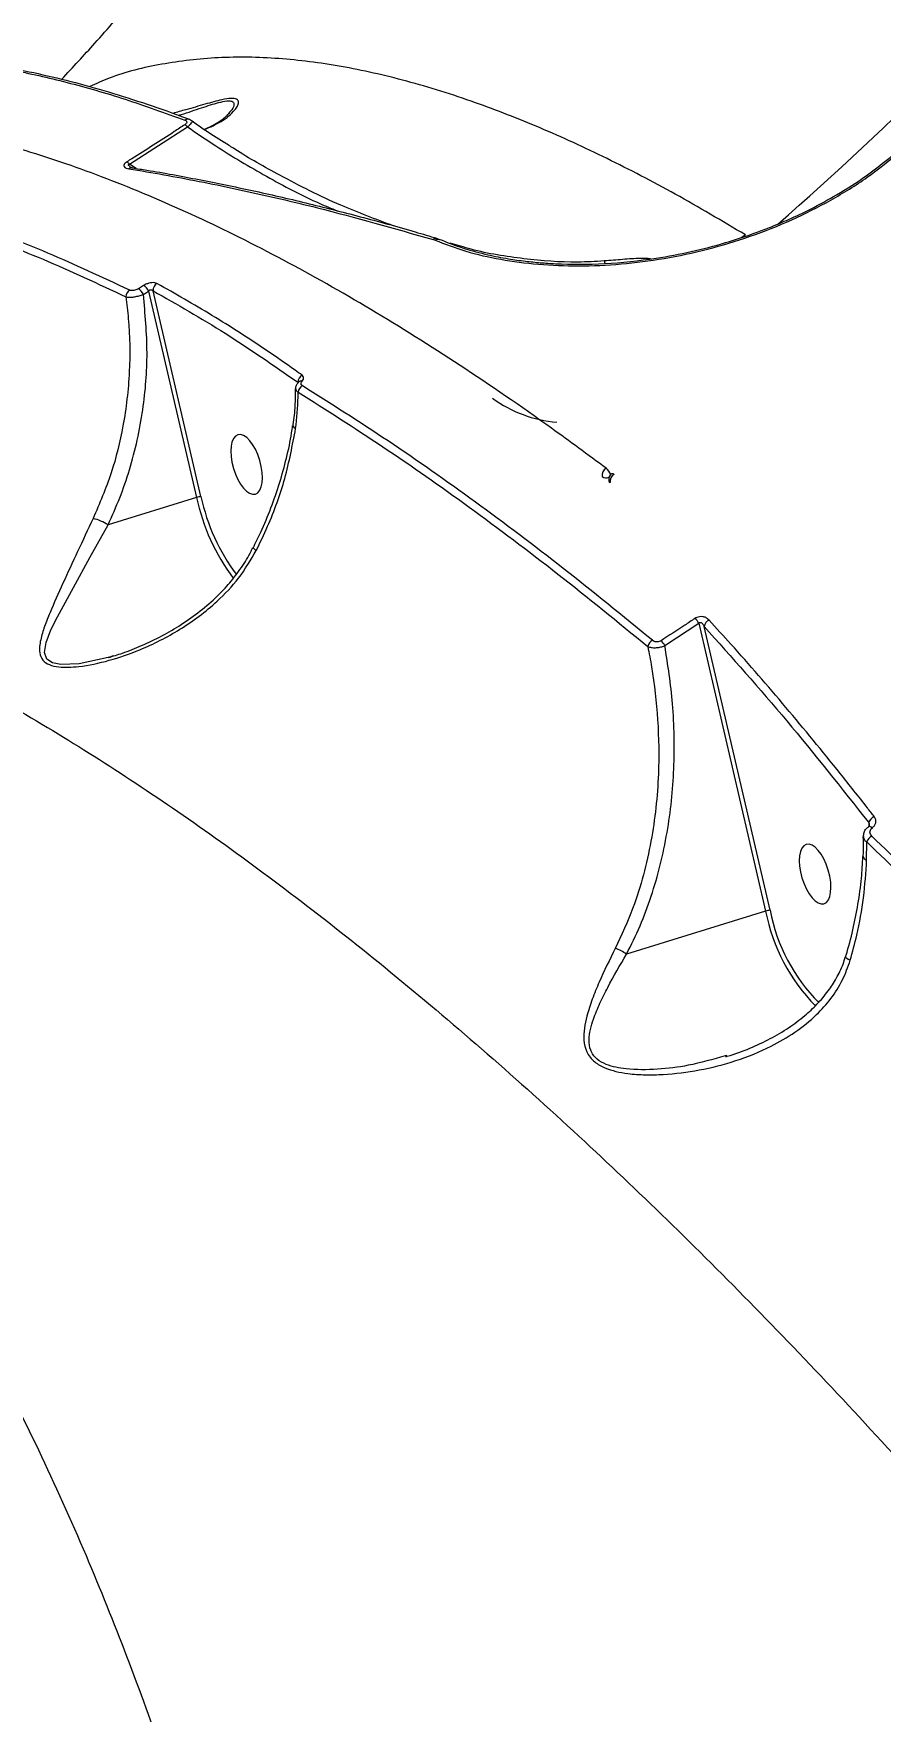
# Model space of a CAD drawing. Header units: millimetres. Extents: x -5517 to 6387, y -5295 to 6147.
# Drawn here: x 2769.8 to 2897, y 1730.8 to 1982.9 of the extents above; entities that cross this region are included whole.
import ezdxf

# ---------------------------------------------------------------- set-up
doc = ezdxf.new("R2010")
doc.units = ezdxf.units.MM
for name, color, linetype in [('DIKOM_ОБЪЕКТ', 7, 'Continuous'), ('DIKOM_РАЗМЕР_ЗОНА', 7, 'Continuous'), ('DIKOM_РАЗМЕР_ОБЪЕКТА', 7, 'Continuous')]:
    doc.layers.add(name, color=color, linetype=linetype)
doc.styles.add('style1', font='arial.ttf', dxfattribs={"width": 0.8})
doc.dimstyles.new('1-50', dxfattribs={"dimtxt": 300, "dimasz": 200, "dimexe": 100, "dimexo": 0, "dimgap": 100, "dimtad": 1, "dimtxsty": 'style1', "dimcen": 200, "dimclrd": 7, "dimclre": 7, "dimclrt": 7, "dimadec": 1, "dimazin": 2, "dimtfac": 1, "dimtmove": 0, "dimatfit": 2, "dimfxl": 0, "dimlwd": 25, "dimlwe": 18, "dimarcsym": 0})

# ---------------------------------------------------------------- blocks, each defined once
blk = doc.blocks.new('*D0')
at = {"layer": 'Defpoints', "color": 0, "transparency": 16777216}
for p in [(3079.07, 4135.26), (-4405.35, -2652.69), (-1397.56, -2652.69)]:
    blk.add_point(p, dxfattribs=at)
at = {"layer": 'DIKOM_РАЗМЕР_ОБЪЕКТА', "color": 7, "lineweight": 18, "transparency": 16777216}
for p, q in [((3079.07, 4135.26), (-4505.35, 4135.26)), ((-1397.56, -2652.69), (-4505.35, -2652.69))]:
    blk.add_line(p, q, dxfattribs=at)
at = {"layer": 'DIKOM_РАЗМЕР_ОБЪЕКТА', "color": 7, "lineweight": 25, "transparency": 16777216}
blk.add_line((-4405.35, 3935.26), (-4405.35, -2452.69), dxfattribs=at)
at = {"layer": 'DIKOM_РАЗМЕР_ОБЪЕКТА', "color": 7, "transparency": 16777216}
for points in [[(-4438.68, 3935.26), (-4372.02, 3935.26), (-4405.35, 4135.26)], [(-4438.68, -2452.69), (-4372.02, -2452.69), (-4405.35, -2652.69)]]:
    blk.add_solid(points, dxfattribs=at)
at = {"layer": 'DIKOM_РАЗМЕР_ОБЪЕКТА', "color": 7, "transparency": 16777216, "insert": (-4658.52, 741.29), "char_height": 300, "attachment_point": 5, "rotation": 90, "style": 'style1'}
blk.add_mtext('6800', dxfattribs=at)
blk = doc.blocks.new('*D1')
at = {"layer": 'Defpoints', "color": 0, "transparency": 16777216}
for p in [(2817.72, 6146.72), (-5067.27, -4152.08), (-1897.56, -4152.08)]:
    blk.add_point(p, dxfattribs=at)
at = {"layer": 'DIKOM_РАЗМЕР_ЗОНА', "color": 7, "lineweight": 18, "transparency": 16777216}
for p, q in [((2817.72, 6146.72), (-5167.27, 6146.72)), ((-1897.56, -4152.08), (-5167.27, -4152.08))]:
    blk.add_line(p, q, dxfattribs=at)
at = {"layer": 'DIKOM_РАЗМЕР_ЗОНА', "color": 7, "lineweight": 25, "transparency": 16777216}
blk.add_line((-5067.27, 5946.72), (-5067.27, -3952.08), dxfattribs=at)
at = {"layer": 'DIKOM_РАЗМЕР_ЗОНА', "color": 7, "transparency": 16777216}
for points in [[(-5100.61, 5946.72), (-5033.94, 5946.72), (-5067.27, 6146.72)], [(-5100.61, -3952.08), (-5033.94, -3952.08), (-5067.27, -4152.08)]]:
    blk.add_solid(points, dxfattribs=at)
at = {"layer": 'DIKOM_РАЗМЕР_ЗОНА', "color": 7, "transparency": 16777216, "insert": (-5320.45, 939.42), "char_height": 300, "attachment_point": 5, "rotation": 90, "style": 'style1'}
blk.add_mtext('10200', dxfattribs=at)
blk = doc.blocks.new('*D2')
at = {"layer": 'Defpoints', "color": 0, "transparency": 16777216}
for p in [(4491.49, 3838.97), (-2445.56, 374.31), (4491.49, -4687.8)]:
    blk.add_point(p, dxfattribs=at)
at = {"layer": 'DIKOM_РАЗМЕР_ОБЪЕКТА', "color": 7, "lineweight": 18, "transparency": 16777216}
for p, q in [((4491.49, 3838.97), (4491.49, -4787.8)), ((-2445.56, 374.31), (-2445.56, -4787.8))]:
    blk.add_line(p, q, dxfattribs=at)
at = {"layer": 'DIKOM_РАЗМЕР_ОБЪЕКТА', "color": 7, "lineweight": 25, "transparency": 16777216}
blk.add_line((-2245.56, -4687.8), (4291.49, -4687.8), dxfattribs=at)
at = {"layer": 'DIKOM_РАЗМЕР_ОБЪЕКТА', "color": 7, "transparency": 16777216}
for points in [[(-2245.56, -4654.47), (-2245.56, -4721.14), (-2445.56, -4687.8)], [(4291.49, -4654.47), (4291.49, -4721.14), (4491.49, -4687.8)]]:
    blk.add_solid(points, dxfattribs=at)
at = {"layer": 'DIKOM_РАЗМЕР_ОБЪЕКТА', "color": 7, "transparency": 16777216, "insert": (1022.97, -4434.63), "char_height": 300, "attachment_point": 5, "style": 'style1'}
blk.add_mtext('6900', dxfattribs=at)
blk = doc.blocks.new('*D3')
at = {"layer": 'Defpoints', "color": 0, "transparency": 16777216}
for p in [(6386.85, 4728.17), (-4131.44, -152.69), (6386.85, -5195.35)]:
    blk.add_point(p, dxfattribs=at)
at = {"layer": 'DIKOM_РАЗМЕР_ЗОНА', "color": 7, "lineweight": 18, "transparency": 16777216}
for p, q in [((6386.85, 4728.17), (6386.85, -5295.35)), ((-4131.44, -152.69), (-4131.44, -5295.35))]:
    blk.add_line(p, q, dxfattribs=at)
at = {"layer": 'DIKOM_РАЗМЕР_ЗОНА', "color": 7, "lineweight": 25, "transparency": 16777216}
blk.add_line((-3931.44, -5195.35), (6186.85, -5195.35), dxfattribs=at)
at = {"layer": 'DIKOM_РАЗМЕР_ЗОНА', "color": 7, "transparency": 16777216}
for points in [[(-3931.44, -5162.02), (-3931.44, -5228.69), (-4131.44, -5195.35)], [(6186.85, -5162.02), (6186.85, -5228.69), (6386.85, -5195.35)]]:
    blk.add_solid(points, dxfattribs=at)
at = {"layer": 'DIKOM_РАЗМЕР_ЗОНА', "color": 7, "transparency": 16777216, "insert": (1127.71, -4942.18), "char_height": 300, "attachment_point": 5, "style": 'style1'}
blk.add_mtext('10500', dxfattribs=at)

msp = doc.modelspace()

# ---------------------------------------------------------------- linework, layer by layer
at = {"layer": 'DIKOM_ОБЪЕКТ', "color": 7, "linetype": 'Continuous', "lineweight": 15}
for p, q in [((2799.239, 1971.137), (2799.068, 1970.943)), ((2784.177, 1963.331), (2792.91, 1968.925)), ((2785.206, 1962.667), (2784.177, 1963.331)), ((2829.825, 1951.989), (2829.86, 1951.979)), ((2829.86, 1951.979), (2830.107, 1951.893)), ((2830.39, 1952.163), (2830.414, 1952.155)), ((2830.394, 1952.161), (2830.407, 1952.157)), ((2876.741, 1952.69), (2876.212, 1952.295)), ((2833.907, 1950.997), (2832.399, 1951.427)), ((2786.321, 1945.087), (2785.535, 1944.599)), ((2786.283, 1943.742), (2787.072, 1944.232)), ((2787.072, 1944.232), (2794.268, 1913.239)), ((2794.932, 1913.363), (2787.751, 1944.29)), ((2808.779, 1924.003), (2808.778, 1923.99)), ((2794.268, 1913.239), (2780.97, 1909.121)), ((2802.826, 1905.604), (2802.826, 1905.601)), ((2864.621, 1890.961), (2869.726, 1894.33)), ((2869.726, 1894.33), (2879.771, 1851.069)), ((2880.434, 1851.193), (2870.53, 1893.845)), ((2895.256, 1864.359), (2895.291, 1863.816)), ((2894.95, 1858.744), (2894.977, 1861.455)), ((2879.771, 1851.069), (2858.875, 1844.599)), ((2873.959, 1829.391), (2873.698, 1829.324))]:
    msp.add_line(p, q, dxfattribs=at)
at = {"layer": 'DIKOM_ОБЪЕКТ', "color": 7, "linetype": 'Continuous', "lineweight": 15, "flags": 128}
for points in [[(2808.778, 1923.99), (2808.777, 1923.969), (2808.824, 1923.84), (2808.951, 1923.706), (2809.154, 1923.572)], [(2856.646, 1916.809), (2856.647, 1916.809), (2856.717, 1916.832), (2856.806, 1916.821), (2856.909, 1916.778), (2857.024, 1916.703)], [(2780.991, 1889.165), (2776.634, 1888.22), (2773.877, 1888.105), (2772.63, 1888.365), (2771.798, 1888.929), (2771.439, 1889.912), (2771.67, 1891.447), (2772.398, 1893.324), (2773.379, 1895.303), (2775.766, 1899.694), (2778.262, 1904.196), (2780.97, 1909.121), (2780.97, 1909.121)], [(2895.246, 1863.774), (2895.259, 1863.782), (2895.364, 1863.809), (2895.497, 1863.787), (2895.649, 1863.718), (2895.811, 1863.604)], [(2894.413, 1859.263), (2894.42, 1859.192), (2894.507, 1859.034), (2894.687, 1858.882), (2894.95, 1858.744)], [(2891.79, 1844.224), (2891.789, 1844.219), (2891.816, 1844.114), (2891.948, 1843.982), (2892.175, 1843.832), (2892.485, 1843.672)]]:
    msp.add_lwpolyline(points, dxfattribs=at)
at = {"layer": 'DIKOM_ОБЪЕКТ', "color": 7, "linetype": 'Continuous', "lineweight": 15}
for centre, radius, start, end in [((2579.414, 2301.109), 459.989, 311.06519, 328.19159), ((2792.992, 1969.288), 0.786, 70.16841, 126.46955), ((2791.903, 1968.105), 1.299, 39.15185, 61.72724), ((2783.148, 1962.54), 1.298, 37.53197, 59.96899), ((2784.542, 1962.145), 0.638, 80.26999, 131.35127), ((2830.257, 1951.587), 0.591, 77.74711, 137.07385), ((2830.289, 1951.593), 0.578, 79.56851, 137.97563), ((2784.866, 1943.359), 1.205, 121.87186, 178.88737), ((2784.609, 1943.035), 1.817, 22.89936, 59.38832), ((2785.396, 1943.518), 1.822, 23.06915, 59.46617), ((2788.935, 1944.37), 1.188, 120.89695, 183.88923), ((2810.731, 1930.526), 1.233, 119.11149, 179.6729), ((2810.831, 1928.936), 1.29, 121.77824, 174.8958), ((2809.987, 1930.152), 0.554, 74.92643, 133.80333), ((2849.962, 1943.452), 18.972, 233.81777, 265.30618), ((2856.492, 1916.508), 1.291, 121.45546, 186.26355), ((2854.274, 1915.745), 2.421, 23.07457, 50.37106), ((2857.193, 1915.971), 1, 123.11034, 192.99357), ((2857.698, 1915.599), 1.294, 121.41486, 186.01181), ((2855.834, 1917.381), 1.191, 238.31809, 289.67983), ((2856.693, 1915.864), 0.49, 193.98455, 234.87932), ((2795.065, 1910.803), 2.564, 92.99109, 108.11517), ((2824.973, 1919.888), 31.417, 192.21706, 216.73856), ((2824.745, 1919.824), 30.505, 192.22713, 216.61613), ((2776.904, 1902.65), 7.643, 57.85981, 76.13556), ((2803.706, 1906.342), 1.15, 220.08689, 246.92072), ((2867.746, 1893.333), 2.216, 26.74131, 50.81831), ((2871.87, 1893.578), 1.366, 115.67156, 168.72033), ((2863.556, 1890.467), 1.529, 121.68389, 166.11805), ((2862.653, 1890.013), 2.185, 25.74079, 50.10728), ((2896.661, 1863.907), 1.476, 113.06367, 162.16273), ((2896.633, 1860.851), 1.763, 121.68183, 159.96882), ((2880.568, 1848.633), 2.563, 92.99158, 108.11965), ((2906.923, 1856.271), 27.646, 190.84382, 224.77754), ((2906.709, 1856.216), 26.751, 190.82197, 224.94414), ((2854.387, 1837.967), 8.008, 55.91137, 69.55335)]:
    msp.add_arc(centre, radius, start, end, dxfattribs=at)
at = {"layer": 'DIKOM_ОБЪЕКТ', "color": 7, "linetype": 'Continuous', "lineweight": 15, "extrusion": (0, 0, -1)}
for centre in [(2801.798, 1918.192), (2887.209, 1856.628)]:
    msp.add_ellipse(centre, major_axis=(1.322, -4.462), ratio=0.44303, dxfattribs=at)
at = {"layer": 'DIKOM_ОБЪЕКТ', "color": 7, "linetype": 'Continuous', "lineweight": 15}
for points, knots in [([(2774.011, 1976.079), (2775.685, 1977.875), (2779.393, 1981.853), (2784.827, 1988.171), (2790.381, 1995.029), (2795.243, 2001.404), (2798.131, 2005.537), (2799.352, 2007.284)], [0, 0, 0, 0, 0.1789733, 0.3962917, 0.6158454, 0.8376486, 1, 1, 1, 1]), ([(2876.741, 1952.69), (2873.21, 1954.782), (2866.148, 1958.966), (2855.868, 1964.29), (2845.842, 1968.893), (2835.78, 1972.818), (2825.776, 1975.951), (2815.91, 1978.167), (2806.451, 1979.362), (2797.436, 1979.502), (2788.956, 1978.474), (2782.545, 1976.952), (2779.185, 1975.408), (2778.222, 1974.966)], [0, 0, 0, 0, 0.0886453, 0.1772902, 0.2668177, 0.3563448, 0.4553157, 0.5543623, 0.6533315, 0.7552186, 0.8571896, 0.959075, 1, 1, 1, 1]), ([(2758.385, 1978.734), (2761.051, 1978.36), (2766.384, 1977.614), (2774.794, 1975.683), (2783.473, 1973.207), (2789.507, 1971.015), (2792.525, 1969.92)], [0, 0, 0, 0, 0.2491219, 0.498242, 0.7491208, 1, 1, 1, 1]), ([(2758.962, 1978.882), (2758.998, 1978.879), (2760.756, 1978.713), (2764.362, 1978.132), (2769.785, 1977.12), (2775.354, 1975.8), (2781.037, 1974.227), (2786.85, 1972.354), (2790.926, 1970.945), (2793.096, 1970.084), (2793.256, 1970.02)], [0, 0, 0, 0, 0.0034224, 0.1671849, 0.331091, 0.4951279, 0.6591351, 0.823037, 0.9869418, 1, 1, 1, 1]), ([(2795.531, 1972.321), (2794.587, 1972.044), (2793.015, 1971.583), (2791.354, 1971.135), (2790.69, 1970.957)], [0, 0, 0, 0, 0.6004481, 1, 1, 1, 1]), ([(2791.563, 1970.644), (2791.708, 1970.69), (2792.893, 1971.06), (2794.951, 1971.769), (2797.317, 1972.534), (2798.88, 1972.868), (2799.749, 1972.811), (2799.985, 1972.323), (2799.754, 1971.689), (2799.351, 1971.256), (2799.239, 1971.137)], [0, 0, 0, 0, 0.0279839, 0.2275096, 0.4068472, 0.5121191, 0.6171207, 0.7518376, 0.9313473, 1, 1, 1, 1]), ([(2795.467, 1968.512), (2796.348, 1968.9), (2798.217, 1969.724), (2799.752, 1971.07), (2800.453, 1972.069), (2800.645, 1972.67), (2800.416, 1973.121), (2799.535, 1973.249), (2797.918, 1972.991), (2796.423, 1972.571), (2795.531, 1972.321)], [0, 0, 0, 0, 0.2153521, 0.4567259, 0.5428076, 0.629971, 0.72568, 0.8044576, 0.8833446, 1, 1, 1, 1]), ([(2855.818, 1917.609), (2853.074, 1919.638), (2845.681, 1925.101), (2833.835, 1933.207), (2820.391, 1941.651), (2807.151, 1949.135), (2794.167, 1955.608), (2781.493, 1961.018), (2769.406, 1965.246), (2757.937, 1968.305), (2747.091, 1970.243), (2736.72, 1971.046), (2727.582, 1970.858), (2722.188, 1969.856), (2719.858, 1969.423)], [0, 0, 0, 0, 0.0513715, 0.1383947, 0.225485, 0.3125083, 0.4020594, 0.4916829, 0.581234, 0.6682571, 0.7553473, 0.8423704, 0.9319216, 1, 1, 1, 1]), ([(2792.525, 1969.92), (2792.606, 1969.88), (2792.749, 1969.81), (2792.82, 1969.654), (2792.784, 1969.505), (2792.683, 1969.369), (2792.573, 1969.289), (2792.518, 1969.249)], [0, 0, 0, 0, 0.3196479, 0.5619009, 0.7279515, 0.8640183, 1, 1, 1, 1]), ([(2792.91, 1968.925), (2793.04, 1969.038), (2793.3, 1969.266), (2793.546, 1969.543), (2793.671, 1969.749), (2793.635, 1969.803), (2793.617, 1969.831)], [0, 0, 0, 0, 0.2452198, 0.4903093, 0.7404375, 1, 1, 1, 1]), ([(2793.25, 1970.015), (2793.296, 1970.003), (2793.424, 1969.971), (2793.536, 1969.878), (2793.607, 1969.819)], [0, 0, 0, 0, 0.3637771, 1, 1, 1, 1]), ([(2793.613, 1969.826), (2794.163, 1969.425), (2795.708, 1968.3), (2797.345, 1967.276), (2798.399, 1966.617)], [0, 0, 0, 0, 0.356297, 1, 1, 1, 1]), ([(2795.421, 1968.542), (2795.939, 1968.774), (2797.001, 1969.25), (2798.112, 1970), (2798.868, 1970.623), (2799.212, 1970.975), (2799.279, 1971.066), (2799.294, 1971.085)], [0, 0, 0, 0, 0.3066872, 0.6292544, 0.8117042, 0.9590652, 1, 1, 1, 1]), ([(2792.518, 1969.249), (2791.99, 1968.902), (2789.352, 1967.17), (2786.441, 1965.312), (2784.044, 1963.818), (2783.797, 1963.664)], [0, 0, 0, 0, 0.1831741, 0.9158713, 1, 1, 1, 1]), ([(2792.91, 1968.925), (2794.324, 1967.958), (2798.16, 1965.334), (2804.759, 1961.44), (2810.85, 1958.186), (2814.508, 1956.672), (2815.375, 1956.313)], [0, 0, 0, 0, 0.2013238, 0.5463776, 0.8924982, 1, 1, 1, 1]), ([(2823.855, 1954.047), (2821.193, 1955.04), (2815.307, 1957.234), (2807.431, 1961.246), (2801.657, 1964.465), (2798.999, 1966.237), (2798.496, 1966.571)], [0, 0, 0, 0, 0.2966674, 0.6559, 0.9350042, 1, 1, 1, 1]), ([(2830.107, 1951.893), (2831.613, 1951.311), (2834.625, 1950.147), (2839.887, 1948.947), (2845.582, 1948.192), (2851.667, 1947.949), (2858.018, 1948.234), (2864.518, 1949.067), (2871.049, 1950.454), (2877.496, 1952.394), (2883.733, 1954.868), (2889.637, 1957.852), (2895.163, 1961.28), (2898.394, 1963.908), (2900.011, 1965.224)], [0, 0, 0, 0, 0.0836183, 0.1671659, 0.2504178, 0.3338524, 0.4173033, 0.5004882, 0.5837382, 0.6671391, 0.7504579, 0.8333966, 0.9166287, 1, 1, 1, 1]), ([(2830.692, 1952.056), (2831.923, 1951.571), (2834.204, 1950.671), (2837.774, 1949.732), (2840.894, 1949.118), (2843.549, 1948.741), (2845.915, 1948.499), (2849.802, 1948.24), (2855.577, 1948.254), (2862.486, 1948.972), (2868.582, 1950.126), (2873.653, 1951.442), (2877.661, 1952.765), (2880.8, 1953.968), (2883.497, 1955.108), (2886.799, 1956.674), (2890.737, 1958.833), (2895.213, 1961.686), (2898.075, 1964.021), (2899.618, 1965.279)], [0, 0, 0, 0, 0.0700766, 0.1298961, 0.1788914, 0.2174513, 0.2495333, 0.2821575, 0.3829423, 0.4841396, 0.5522153, 0.6193334, 0.681764, 0.7110205, 0.7462545, 0.7926616, 0.8501679, 0.9192038, 1, 1, 1, 1]), ([(2783.797, 1963.664), (2783.714, 1963.607), (2783.548, 1963.493), (2783.4, 1963.313), (2783.332, 1963.123), (2783.396, 1962.907), (2783.664, 1962.723), (2783.971, 1962.656), (2784.12, 1962.624)], [0, 0, 0, 0, 0.1098375, 0.2200499, 0.3257128, 0.4925251, 0.7537183, 1, 1, 1, 1]), ([(2784.471, 1962.814), (2784.389, 1962.865), (2784.236, 1962.96), (2784.088, 1963.099), (2784.032, 1963.201), (2784.037, 1963.255), (2784.052, 1963.279), (2784.076, 1963.299), (2784.113, 1963.319), (2784.153, 1963.326), (2784.177, 1963.331)], [0, 0, 0, 0, 0.3371735, 0.6291941, 0.7696828, 0.8183426, 0.8675215, 0.881277, 0.9295121, 1, 1, 1, 1]), ([(2784.12, 1962.624), (2784.555, 1962.553), (2786.729, 1962.199), (2792.436, 1961.199), (2801.388, 1959.395), (2814.349, 1956.389), (2823.983, 1953.65), (2829.825, 1951.989)], [0, 0, 0, 0, 0.0299911, 0.1499532, 0.3900717, 0.6301915, 1, 1, 1, 1]), ([(2784.444, 1962.822), (2784.441, 1962.823), (2784.433, 1962.828), (2784.495, 1962.8), (2784.595, 1962.786), (2784.644, 1962.779)], [0, 0, 0, 0, 0.1456382, 0.5844976, 1, 1, 1, 1]), ([(2784.647, 1962.754), (2785.369, 1962.644), (2788.657, 1962.142), (2794.644, 1961.025), (2802.597, 1959.398), (2810.663, 1957.541), (2818.84, 1955.458), (2825.413, 1953.668), (2829.301, 1952.496), (2830.385, 1952.169)], [0, 0, 0, 0, 0.0500674, 0.2279871, 0.4049405, 0.5811628, 0.7568476, 0.9321838, 1, 1, 1, 1]), ([(2736.912, 1959.388), (2740.511, 1958.675), (2747.71, 1957.25), (2759.196, 1953.719), (2771.13, 1949.248), (2779.484, 1945.338), (2783.662, 1943.383)], [0, 0, 0, 0, 0.2484746, 0.4969504, 0.7484751, 1, 1, 1, 1]), ([(2784.23, 1944.382), (2780.097, 1946.317), (2771.831, 1950.187), (2759.92, 1954.667), (2748.36, 1958.239), (2741.061, 1959.687), (2737.411, 1960.411)], [0, 0, 0, 0, 0.2484767, 0.4969538, 0.7484773, 1, 1, 1, 1]), ([(2830.107, 1951.893), (2830.182, 1951.942), (2830.337, 1952.042), (2830.546, 1952.088), (2830.656, 1952.054), (2830.693, 1952.042)], [0, 0, 0, 0, 0.3892071, 0.7987003, 1, 1, 1, 1]), ([(2830.308, 1952.183), (2830.387, 1952.165), (2830.55, 1952.126), (2830.694, 1952.044), (2830.768, 1952.002)], [0, 0, 0, 0, 0.4854092, 1, 1, 1, 1]), ([(2855.535, 1948.773), (2854.203, 1948.694), (2850.176, 1948.455), (2843.442, 1949.018), (2837.538, 1949.93), (2834.441, 1950.84), (2833.907, 1950.997)], [0, 0, 0, 0, 0.1828448, 0.5525406, 0.9228183, 1, 1, 1, 1]), ([(2862.483, 1949.104), (2861.982, 1949.126), (2860.637, 1949.185), (2858.262, 1948.99), (2856.45, 1948.846), (2855.535, 1948.773)], [0, 0, 0, 0, 0.2270927, 0.6097254, 1, 1, 1, 1]), ([(2855.535, 1948.773), (2855.539, 1948.759), (2855.562, 1948.672), (2855.589, 1948.557), (2855.612, 1948.402), (2855.615, 1948.385)], [0, 0, 0, 0, 0.1522848, 0.9032929, 1, 1, 1, 1]), ([(2785.535, 1944.599), (2785.459, 1944.556), (2785.3, 1944.466), (2785.013, 1944.366), (2784.711, 1944.311), (2784.429, 1944.311), (2784.296, 1944.359), (2784.23, 1944.382)], [0, 0, 0, 0, 0.1797899, 0.3800938, 0.5812294, 0.7907014, 1, 1, 1, 1]), ([(2788.326, 1945.389), (2788.225, 1945.43), (2788.022, 1945.512), (2787.584, 1945.52), (2787.114, 1945.438), (2786.672, 1945.286), (2786.432, 1945.15), (2786.321, 1945.087)], [0, 0, 0, 0, 0.2131442, 0.4264762, 0.6306151, 0.8289408, 1, 1, 1, 1]), ([(2787.072, 1944.232), (2787.104, 1944.271), (2787.16, 1944.341), (2787.252, 1944.401), (2787.341, 1944.439), (2787.409, 1944.452), (2787.503, 1944.449), (2787.567, 1944.432), (2787.665, 1944.381), (2787.712, 1944.331), (2787.751, 1944.29)], [0, 0, 0, 0, 0.1792594, 0.3191208, 0.3689704, 0.516481, 0.5564731, 0.71656, 0.7655937, 1, 1, 1, 1]), ([(2787.751, 1944.29), (2791.356, 1942.238), (2798.576, 1938.129), (2805.854, 1933.067), (2809.498, 1930.533)], [0, 0, 0, 0, 0.4993565, 1, 1, 1, 1]), ([(2810.131, 1931.604), (2809.78, 1931.854), (2808.026, 1933.106), (2803.504, 1936.228), (2796.573, 1940.721), (2791.076, 1943.833), (2788.326, 1945.389)], [0, 0, 0, 0, 0.0480628, 0.2403214, 0.6198786, 1, 1, 1, 1]), ([(2783.662, 1943.383), (2783.792, 1942.302), (2784.243, 1938.573), (2784.335, 1932.041), (2783.423, 1924.228), (2781.606, 1916.783), (2779.699, 1912.323), (2778.735, 1910.07)], [0, 0, 0, 0, 0.0953057, 0.3289411, 0.5680092, 0.7817929, 1, 1, 1, 1]), ([(2780.97, 1909.121), (2781.579, 1910.464), (2782.797, 1913.148), (2784.252, 1917.417), (2785.418, 1921.841), (2786.477, 1927.691), (2787.087, 1935.054), (2786.553, 1940.822), (2786.283, 1943.742)], [0, 0, 0, 0, 0.1264062, 0.2528129, 0.3829776, 0.513145, 0.7535727, 1, 1, 1, 1]), ([(2783.662, 1943.383), (2783.799, 1943.359), (2784.075, 1943.312), (2784.67, 1943.342), (2785.317, 1943.445), (2785.874, 1943.59), (2786.173, 1943.701), (2786.283, 1943.742)], [0, 0, 0, 0, 0.2193517, 0.4388172, 0.6560429, 0.8732845, 1, 1, 1, 1]), ([(2810.131, 1930.687), (2810.208, 1930.79), (2810.36, 1930.995), (2810.377, 1931.299), (2810.267, 1931.498), (2810.156, 1931.584), (2810.131, 1931.604)], [0, 0, 0, 0, 0.305388, 0.6114636, 0.9125587, 1, 1, 1, 1]), ([(2808.776, 1924.004), (2808.785, 1924.06), (2808.951, 1925.047), (2809.114, 1926.906), (2809.147, 1928.693), (2809.162, 1929.537)], [0, 0, 0, 0, 0.0303871, 0.5421153, 1, 1, 1, 1]), ([(2809.154, 1923.572), (2809.323, 1925.156), (2809.519, 1926.985), (2809.543, 1928.807), (2809.546, 1929.051)], [0, 0, 0, 0, 0.8666406, 1, 1, 1, 1]), ([(2809.194, 1929.539), (2809.19, 1929.57), (2809.162, 1929.757), (2809.294, 1930.102), (2809.457, 1930.401), (2809.591, 1930.534), (2809.607, 1930.55)], [0, 0, 0, 0, 0.0804259, 0.4981817, 0.9394417, 1, 1, 1, 1]), ([(2809.203, 1929.535), (2809.197, 1929.504), (2809.166, 1929.369), (2809.307, 1929.2), (2809.486, 1929.088), (2809.546, 1929.051)], [0, 0, 0, 0, 0.1656297, 0.7203896, 1, 1, 1, 1]), ([(2809.498, 1930.533), (2809.507, 1930.525), (2809.526, 1930.508), (2809.534, 1930.482), (2809.539, 1930.469)], [0, 0, 0, 0, 0.4644111, 1, 1, 1, 1]), ([(2809.546, 1929.051), (2813.77, 1926.379), (2822.216, 1921.036), (2835.257, 1911.857), (2848.529, 1901.902), (2857.557, 1894.523), (2862.071, 1890.834)], [0, 0, 0, 0, 0.248615, 0.4972304, 0.7486152, 1, 1, 1, 1]), ([(2809.599, 1930.548), (2809.603, 1930.553), (2809.619, 1930.568), (2809.614, 1930.563), (2809.611, 1930.559)], [0, 0, 0, 0, 0.3144348, 1, 1, 1, 1]), ([(2810.152, 1930.032), (2810.128, 1930.049), (2810.039, 1930.11), (2809.956, 1930.255), (2809.968, 1930.469), (2810.077, 1930.615), (2810.131, 1930.687)], [0, 0, 0, 0, 0.1085799, 0.3984375, 0.6996597, 1, 1, 1, 1]), ([(2862.752, 1891.768), (2858.282, 1895.422), (2849.34, 1902.731), (2836.094, 1912.676), (2822.982, 1921.916), (2814.429, 1927.327), (2810.152, 1930.032)], [0, 0, 0, 0, 0.248616, 0.4972324, 0.7486159, 1, 1, 1, 1]), ([(2802.756, 1905.634), (2803.154, 1906.421), (2804.15, 1908.391), (2805.483, 1911.651), (2806.785, 1915.374), (2807.809, 1919.143), (2808.452, 1922.028), (2808.663, 1923.641), (2808.71, 1923.998)], [0, 0, 0, 0, 0.1337779, 0.3352022, 0.5374393, 0.7400423, 0.9424048, 1, 1, 1, 1]), ([(2803.255, 1905.284), (2803.834, 1906.481), (2805.531, 1909.992), (2807.746, 1916.123), (2808.681, 1921.068), (2809.154, 1923.572)], [0, 0, 0, 0, 0.2035477, 0.5968378, 1, 1, 1, 1]), ([(2778.735, 1910.07), (2777.947, 1908.397), (2776.349, 1905.004), (2774.162, 1900.273), (2772.508, 1896.577), (2771.404, 1893.81), (2770.779, 1891.775), (2770.567, 1890.05), (2771.044, 1888.773), (2772.083, 1888.043), (2773.477, 1887.733), (2775.014, 1887.686), (2777.543, 1887.882), (2781.203, 1888.671), (2786.359, 1890.465), (2790.893, 1892.759), (2794.7, 1895.338), (2797.709, 1897.849), (2800.768, 1901.049), (2802.417, 1903.858), (2803.255, 1905.284)], [0, 0, 0, 0, 0.0820684, 0.166474, 0.2508353, 0.2942472, 0.3376033, 0.3839945, 0.4157885, 0.4428466, 0.4698381, 0.4939821, 0.518728, 0.5886157, 0.6603847, 0.7589143, 0.8097126, 0.8604921, 0.9291634, 1, 1, 1, 1]), ([(2667.608, 1902.217), (2668.69, 1902.722), (2672.008, 1904.272), (2678.254, 1905.795), (2686.252, 1906.883), (2694.94, 1906.948), (2704.273, 1906.019), (2714.25, 1904.053), (2724.875, 1901.032), (2736.138, 1896.917), (2748.075, 1891.659), (2760.521, 1885.304), (2773.17, 1878.013), (2785.896, 1869.91), (2798.625, 1861.096), (2811.71, 1851.338), (2825.115, 1840.631), (2838.797, 1828.989), (2852.371, 1816.743), (2865.786, 1803.969), (2879, 1790.747), (2892.303, 1776.791), (2905.65, 1762.107), (2919.015, 1746.768), (2927.788, 1736.115), (2932.173, 1730.791)], [0, 0, 0, 0, 0.0209175, 0.0641762, 0.1074675, 0.1507256, 0.1952322, 0.2397748, 0.2842812, 0.3303974, 0.3765138, 0.4232924, 0.4700712, 0.5140067, 0.5579765, 0.6019125, 0.6471286, 0.6923815, 0.7375984, 0.7807392, 0.8239114, 0.8670525, 0.9113572, 0.9556953, 1, 1, 1, 1]), ([(2781.003, 1889.175), (2781.72, 1889.385), (2783.408, 1889.878), (2786.118, 1890.974), (2789.07, 1892.395), (2792.032, 1894.121), (2794.823, 1896.101), (2797.263, 1898.208), (2799.33, 1900.399), (2801.023, 1902.672), (2802.164, 1904.453), (2802.633, 1905.491), (2802.707, 1905.657)], [0, 0, 0, 0, 0.0815606, 0.1919962, 0.3141355, 0.4335477, 0.5595081, 0.6799477, 0.7771052, 0.8800323, 0.9808741, 1, 1, 1, 1]), ([(2869.147, 1895.051), (2868.64, 1894.711), (2866.95, 1893.575), (2865.247, 1892.466), (2864.054, 1891.689)], [0, 0, 0, 0, 0.2996422, 1, 1, 1, 1]), ([(2871.278, 1894.81), (2871.123, 1894.945), (2870.866, 1895.168), (2870.33, 1895.323), (2869.849, 1895.33), (2869.434, 1895.221), (2869.232, 1895.102), (2869.147, 1895.051)], [0, 0, 0, 0, 0.3038583, 0.5023315, 0.7017268, 0.8732784, 1, 1, 1, 1]), ([(2869.726, 1894.33), (2869.749, 1894.362), (2869.789, 1894.416), (2869.871, 1894.457), (2869.949, 1894.466), (2870.036, 1894.446), (2870.166, 1894.375), (2870.356, 1894.181), (2870.462, 1893.978), (2870.53, 1893.845)], [0, 0, 0, 0, 0.1044985, 0.1740628, 0.2297932, 0.3047931, 0.3966794, 0.6086453, 1, 1, 1, 1]), ([(2870.53, 1893.845), (2874.686, 1889.197), (2883.012, 1879.884), (2891.17, 1869.54), (2895.256, 1864.359)], [0, 0, 0, 0, 0.4991739, 1, 1, 1, 1]), ([(2896.083, 1865.265), (2895.746, 1865.7), (2894.059, 1867.873), (2889.656, 1873.448), (2882.828, 1881.752), (2876.233, 1889.357), (2872.37, 1893.608), (2871.278, 1894.81)], [0, 0, 0, 0, 0.0413736, 0.2068714, 0.53815, 0.8694283, 1, 1, 1, 1]), ([(2864.054, 1891.689), (2864.006, 1891.661), (2863.883, 1891.59), (2863.63, 1891.518), (2863.321, 1891.514), (2863.002, 1891.595), (2862.841, 1891.707), (2862.752, 1891.768)], [0, 0, 0, 0, 0.1207392, 0.3075436, 0.5229677, 0.7374016, 1, 1, 1, 1]), ([(2781.822, 1889.45), (2781.552, 1889.339), (2781.278, 1889.227), (2780.996, 1889.166), (2780.991, 1889.165)], [0, 0, 0, 0, 0.98309, 1, 1, 1, 1]), ([(2862.071, 1890.834), (2862.267, 1889.809), (2862.963, 1886.173), (2863.678, 1879.783), (2863.784, 1872.692), (2863.336, 1866.603), (2862.602, 1861.516), (2861.462, 1856.476), (2859.786, 1851.02), (2858.122, 1847.472), (2857.184, 1845.47)], [0, 0, 0, 0, 0.0672693, 0.238609, 0.4121736, 0.5212144, 0.6302434, 0.7425233, 0.8547812, 1, 1, 1, 1]), ([(2858.875, 1844.599), (2859.574, 1846.002), (2860.972, 1848.809), (2862.643, 1853.319), (2864.003, 1858.009), (2865.007, 1862.809), (2865.674, 1867.624), (2866.03, 1872.456), (2866.078, 1877.334), (2865.792, 1883.551), (2865.079, 1888.061), (2864.621, 1890.961)], [0, 0, 0, 0, 0.1006499, 0.201316, 0.3052431, 0.4091845, 0.5096377, 0.6100989, 0.7126664, 0.8152386, 1, 1, 1, 1]), ([(2862.071, 1890.834), (2862.235, 1890.778), (2862.564, 1890.667), (2863.219, 1890.635), (2863.886, 1890.714), (2864.352, 1890.847), (2864.574, 1890.942), (2864.621, 1890.961)], [0, 0, 0, 0, 0.2435129, 0.4875358, 0.7197942, 0.941829, 1, 1, 1, 1]), ([(2799.78, 1689.794), (2798.219, 1695.348), (2795.096, 1706.455), (2789.871, 1722.543), (2784.253, 1738.169), (2778.001, 1753.774), (2771.104, 1769.203), (2763.531, 1784.315), (2755.451, 1798.699), (2746.866, 1812.265), (2737.79, 1824.941), (2728.516, 1836.322), (2719.094, 1846.43), (2709.572, 1855.307), (2699.692, 1863.238), (2689.452, 1870.029), (2681.546, 1874.58), (2677.039, 1876.455), (2676.117, 1876.838)], [0, 0, 0, 0, 0.0603272, 0.1206541, 0.1815816, 0.2425093, 0.3098632, 0.377269, 0.4446223, 0.513961, 0.5833571, 0.6526948, 0.7179298, 0.7832138, 0.8484481, 0.9155648, 0.9827362, 1, 1, 1, 1]), ([(2894.484, 1862.274), (2894.495, 1862.471), (2894.52, 1862.902), (2894.82, 1863.435), (2895.14, 1863.663), (2895.263, 1863.75)], [0, 0, 0, 0, 0.3422179, 0.7468809, 1, 1, 1, 1]), ([(2895.241, 1863.772), (2895.245, 1863.775), (2895.289, 1863.801), (2895.33, 1863.862), (2895.355, 1863.903), (2895.347, 1863.926), (2895.343, 1863.935)], [0, 0, 0, 0, 0.0268205, 0.2741922, 0.6918732, 1, 1, 1, 1]), ([(2895.256, 1864.359), (2895.294, 1864.251), (2895.343, 1864.112), (2895.344, 1863.967), (2895.344, 1863.935)], [0, 0, 0, 0, 0.7791564, 1, 1, 1, 1]), ([(2895.707, 1862.351), (2895.671, 1862.39), (2895.551, 1862.517), (2895.443, 1862.772), (2895.445, 1863.086), (2895.561, 1863.38), (2895.728, 1863.529), (2895.811, 1863.604)], [0, 0, 0, 0, 0.1043479, 0.3453314, 0.5759249, 0.7877429, 1, 1, 1, 1]), ([(2895.811, 1863.604), (2895.931, 1863.711), (2896.171, 1863.926), (2896.334, 1864.346), (2896.347, 1864.815), (2896.175, 1865.108), (2896.083, 1865.265)], [0, 0, 0, 0, 0.2322323, 0.4640084, 0.7140447, 1, 1, 1, 1]), ([(2894.435, 1859.255), (2894.447, 1859.549), (2894.486, 1860.554), (2894.459, 1861.547), (2894.44, 1862.25)], [0, 0, 0, 0, 0.2924169, 1, 1, 1, 1]), ([(2894.493, 1862.273), (2894.486, 1862.217), (2894.463, 1862.018), (2894.639, 1861.726), (2894.879, 1861.534), (2894.977, 1861.455)], [0, 0, 0, 0, 0.1855346, 0.667045, 1, 1, 1, 1]), ([(2894.977, 1861.455), (2898.619, 1857.945), (2905.903, 1850.924), (2916.874, 1839.8), (2927.864, 1828.288), (2935.181, 1820.252), (2938.839, 1816.234)], [0, 0, 0, 0, 0.2491209, 0.498242, 0.7491215, 1, 1, 1, 1]), ([(2939.637, 1817.068), (2935.999, 1821.064), (2928.722, 1829.055), (2917.741, 1840.561), (2906.728, 1851.731), (2899.381, 1858.811), (2895.707, 1862.351)], [0, 0, 0, 0, 0.2491208, 0.4982422, 0.7491211, 1, 1, 1, 1]), ([(2891.793, 1844.221), (2891.815, 1844.289), (2892.24, 1845.623), (2892.912, 1848.258), (2893.691, 1852.129), (2894.202, 1855.815), (2894.335, 1858.184), (2894.395, 1859.265)], [0, 0, 0, 0, 0.013715, 0.267293, 0.5232744, 0.7824917, 1, 1, 1, 1]), ([(2892.485, 1843.672), (2892.828, 1844.932), (2893.678, 1848.059), (2894.585, 1853.118), (2894.828, 1856.861), (2894.95, 1858.744)], [0, 0, 0, 0, 0.2512756, 0.6234738, 1, 1, 1, 1]), ([(2857.184, 1845.47), (2856.342, 1843.774), (2855.065, 1841.202), (2853.699, 1837.828), (2852.946, 1835.52), (2852.506, 1833.464), (2852.395, 1831.641), (2852.777, 1829.853), (2853.927, 1828.39), (2855.557, 1827.478), (2857.288, 1826.94), (2859.335, 1826.586), (2861.713, 1826.428), (2865.304, 1826.514), (2869.889, 1827.097), (2875.367, 1828.486), (2880.19, 1830.434), (2884.244, 1832.798), (2887.256, 1835.214), (2889.641, 1837.889), (2891.408, 1840.621), (2892.134, 1842.676), (2892.485, 1843.672)], [0, 0, 0, 0, 0.0866933, 0.1314013, 0.1760749, 0.2081989, 0.240902, 0.2744206, 0.3082517, 0.3377432, 0.3650531, 0.3930358, 0.4328784, 0.4727624, 0.5545464, 0.6396946, 0.7264129, 0.7889985, 0.852849, 0.902092, 0.9525888, 1, 1, 1, 1]), ([(2873.698, 1829.324), (2871.862, 1828.788), (2868.53, 1827.816), (2863.496, 1827.228), (2859.823, 1827.18), (2857.266, 1827.569), (2855.761, 1827.997), (2854.4, 1828.738), (2853.739, 1829.576), (2853.314, 1830.567), (2853.179, 1831.702), (2853.422, 1833.282), (2853.972, 1835.109), (2854.849, 1837.219), (2856.451, 1840.448), (2857.9, 1842.929), (2858.875, 1844.599)], [0, 0, 0, 0, 0.1443665, 0.2619788, 0.3815435, 0.420787, 0.4608013, 0.504264, 0.5469284, 0.555063, 0.6059406, 0.6535348, 0.7021597, 0.7754713, 0.8488437, 1, 1, 1, 1]), ([(2873.733, 1829.193), (2873.827, 1829.216), (2875.085, 1829.534), (2877.356, 1830.41), (2880.447, 1831.818), (2883.213, 1833.471), (2885.556, 1835.221), (2887.555, 1837.074), (2889.144, 1838.948), (2890.446, 1840.972), (2891.31, 1842.706), (2891.647, 1843.851), (2891.759, 1844.233)], [0, 0, 0, 0, 0.0116599, 0.1572076, 0.2949842, 0.4259137, 0.5513755, 0.6545279, 0.7631237, 0.8550938, 0.9517028, 1, 1, 1, 1]), ([(2741.92, 1756.498), (2742.232, 1755.982), (2743.792, 1753.402), (2747.823, 1746.628), (2753.933, 1735.996), (2762.418, 1720.597), (2768.265, 1709.14), (2771.81, 1702.193)], [0, 0, 0, 0, 0.0299899, 0.1499531, 0.3900712, 0.6301907, 1, 1, 1, 1]), ([(2742.368, 1756.381), (2742.89, 1755.529), (2745.272, 1751.643), (2749.429, 1744.557), (2754.822, 1735.138), (2760.103, 1725.579), (2765.275, 1715.884), (2769.332, 1708.078), (2771.631, 1703.455), (2772.275, 1702.158)], [0, 0, 0, 0, 0.0499455, 0.227744, 0.4046435, 0.5808097, 0.7564366, 0.9317147, 1, 1, 1, 1]), ([(2751.837, 1757.39), (2752.195, 1755.65), (2753.167, 1750.927), (2755.198, 1743.346), (2758.084, 1734.749), (2761.571, 1726.453), (2765.084, 1719.692), (2768.538, 1714.096), (2771.783, 1709.556), (2775.589, 1705.149), (2778.968, 1701.988), (2781.108, 1700.411), (2781.732, 1699.95)], [0, 0, 0, 0, 0.078334, 0.2125918, 0.347266, 0.4817928, 0.615849, 0.6916662, 0.7820714, 0.8726182, 0.9628123, 1, 1, 1, 1])]:
    msp.add_open_spline(points, degree=3, knots=knots, dxfattribs=at)

# ---------------------------------------------------------------- dimensions: what is measured, and where the dimension line sits
at = {"layer": 'DIKOM_РАЗМЕР_ЗОНА'}
dim = msp.add_linear_dim(base=(-5067.273, -4152.084), p1=(2817.721, 6146.719), p2=(-1897.558, -4152.084), angle=90, text='10200', dimstyle='1-50', dxfattribs=at)
dim.commit()
dim.dimension.update_dxf_attribs({"geometry": '*D1', "text_midpoint": (-5067.273, 939.42), "dimtype": 160})
dim = msp.add_linear_dim(base=(6386.855, -5195.352), p1=(-4131.439, -152.689), p2=(6386.855, 4728.173), text='10500', dimstyle='1-50', dxfattribs=at)
dim.commit()
dim.dimension.update_dxf_attribs({"geometry": '*D3', "text_midpoint": (1127.708, -5195.352), "dimtype": 160})
at = {"layer": 'DIKOM_РАЗМЕР_ОБЪЕКТА'}
dim = msp.add_linear_dim(base=(-4405.349, -2652.689), p1=(3079.071, 4135.263), p2=(-1397.558, -2652.689), angle=90, text='6800', dimstyle='1-50', dxfattribs=at)
dim.commit()
dim.dimension.update_dxf_attribs({"geometry": '*D0', "text_midpoint": (-4405.349, 741.287), "dimtype": 160})
dim = msp.add_linear_dim(base=(4491.49, -4687.804), p1=(-2445.558, 374.311), p2=(4491.49, 3838.967), text='6900', dimstyle='1-50', dxfattribs=at)
dim.commit()
dim.dimension.update_dxf_attribs({"geometry": '*D2', "text_midpoint": (1022.966, -4687.804), "dimtype": 160})

doc.saveas('drawing.dxf')
